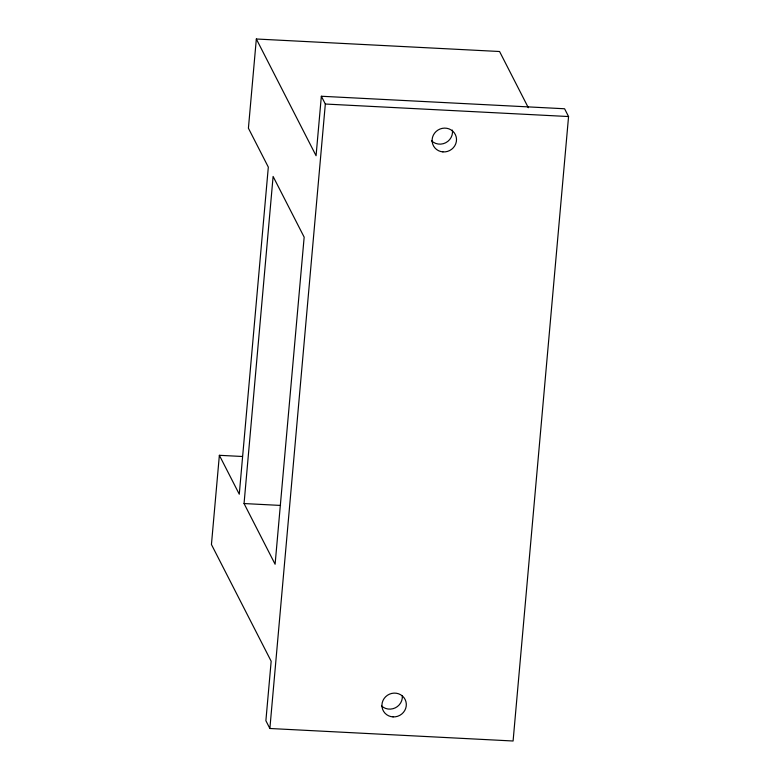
<?xml version="1.0" encoding="UTF-8"?>
<svg xmlns="http://www.w3.org/2000/svg" width="780" height="780" viewBox="0 0 780 780"><rect width="100%" height="100%" fill="white"/><g stroke="black" fill="none" stroke-linecap="round" stroke-linejoin="round"><path stroke-width="1.17" d="M242.463 456.495L219.365 455.305L211.439 544.508L271.167 661.235L265.882 720.71L269.87 728.491L513.094 741L568.562 116.542L564.583 108.761L321.35 96.252L316.066 155.727L256.337 39L499.57 51.509L528.323 107.708M256.337 39L248.41 128.213L268.32 167.115L239.275 494.208L219.365 455.305M244.052 503.549L273.107 176.455L304.161 237.149L275.106 564.242L244.052 503.549L280.537 505.43M269.87 728.491L325.328 104.032L321.35 96.252M325.328 104.032L568.562 116.542M402.305 695.77A12.314 11.807 -27.1 0 1 395.304 707.84A12.314 11.807 -27.1 0 1 381.508 705.929M452.4 130.094A12.314 11.807 -27.1 0 1 445.663 142.769A12.314 11.807 -27.1 0 1 431.457 140.722M442.913 151.895A12.314 11.807 -27.1 0 0 455.51 134.911A12.314 11.807 -27.1 0 0 434.499 133.263A12.314 11.807 -27.1 0 0 442.913 151.895M393.061 716.898A12.314 11.807 -27.1 0 0 405.181 699.601A12.314 11.807 -27.1 0 0 384.121 698.519A12.314 11.807 -27.1 0 0 393.061 716.898"/></g></svg>
